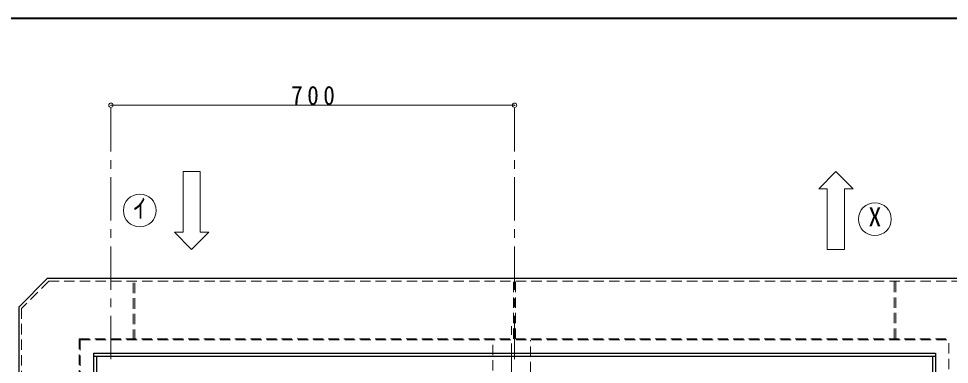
# Model space of a CAD drawing. Units: millimetres at full size, sheet at 1:15; details may follow other scales. Extents: x -3171 to 2904, y -2098 to 2117.
# Drawn here: x -2306 to -692, y 1518 to 2117 of the extents above; entities that cross this region are included whole.
import ezdxf
from ezdxf.enums import TextEntityAlignment as Align

# ---------------------------------------------------------------- set-up
doc = ezdxf.new("R2010")
doc.units = ezdxf.units.MM
doc.header["$LTSCALE"] = 15
doc.header["$PDMODE"] = 32
doc.header["$PDSIZE"] = 7.5
doc.linetypes.add('CHAIN1', pattern=[8, 5, -1, 1, -1])
doc.linetypes.add('DASHED1', pattern=[1.8, 1.2, -0.6])
doc.layers.add('0-6_補助線', color=4, linetype='Continuous', lineweight=9)
doc.styles.add('ＭＳ ゴシック', font='')
doc.styles.get('ＭＳ ゴシック').set_extended_font_data('MS Gothic')

msp = doc.modelspace()

# ---------------------------------------------------------------- linework, layer by layer
at = {"layer": '0-6_補助線', "color": 1, "lineweight": 40}
msp.add_line((2904.12, 2117.05), (-3170.88, 2117.05), dxfattribs=at)
at = {"layer": '0-6_補助線', "linetype": 'CHAIN1'}
for p, q in [((-2145.88, 1527.05), (-2145.88, 1967.05)), ((-1445.88, 1527.05), (-1445.88, 1967.05)), ((-1450.88, 1479.05), (-1450.88, 1585.05))]:
    msp.add_line(p, q, dxfattribs=at)
at = {"layer": '0-6_補助線'}
for p, q in [((-2145.88, 1967.05), (-1445.88, 1967.05)), ((-1990.88, 1747.05), (-1990.88, 1852.05)), ((-903.38, 1822.05), (-918.38, 1822.05)), ((-903.38, 1822.05), (-903.38, 1717.05)), ((-1990.88, 1747.05), (-1975.88, 1747.05))]:
    msp.add_line(p, q, dxfattribs=at)
at = {"layer": '0-6_補助線', "color": 5, "lineweight": 25}
for p, q in [((-2255.88, 1667.05), (-2305.88, 1617.05)), ((-2255.88, 1667.05), (-635.88, 1667.05)), ((-2305.88, 1617.05), (-2305.88, 697.05)), ((-2175.88, 1537.05), (-715.88, 1537.05)), ((-715.88, 1537.05), (-715.88, 777.05)), ((-2175.88, 1532.05), (-715.88, 1532.05)), ((-2170.88, 1532.05), (-2170.88, 782.05)), ((-720.88, 1532.05), (-720.88, 782.05))]:
    msp.add_line(p, q, dxfattribs=at)
at = {"layer": '0-6_補助線', "linetype": 'DASHED1'}
for p, q in [((-2253.81, 1662.05), (-2300.88, 1614.97)), ((-2253.81, 1662.05), (-637.95, 1662.05)), ((-2107.48, 1560.45), (-2107.48, 1662.05)), ((-2104.28, 1560.45), (-2104.28, 1662.05)), ((-1447.48, 1562.05), (-1447.48, 1662.05)), ((-1444.28, 1562.05), (-1444.28, 1662.05)), ((-787.48, 1562.05), (-787.48, 1662.05)), ((-784.28, 1562.05), (-784.28, 1662.05)), ((-2300.88, 1614.97), (-2300.88, 699.12)), ((-2200.88, 1562.05), (-2200.88, 752.05)), ((-2200.88, 1562.05), (-690.88, 1562.05)), ((-2199.28, 1560.45), (-2199.28, 753.65)), ((-2199.28, 1560.45), (-692.48, 1560.45)), ((-1483.38, 1507.05), (-1483.38, 1560.05)), ((-1418.38, 1504.05), (-1418.38, 1560.05)), ((-692.48, 753.65), (-692.48, 1560.45))]:
    msp.add_line(p, q, dxfattribs=at)
at = {"layer": '0-6_補助線'}
for points in [[(-1990.88, 1852.05), (-2020.88, 1852.05), (-2020.88, 1747.05)], [(-918.38, 1822.05), (-888.38, 1852.05), (-858.38, 1822.05), (-873.38, 1822.05)], [(-903.38, 1717.05), (-873.38, 1717.05), (-873.38, 1822.05)], [(-1975.88, 1747.05), (-2005.88, 1717.05), (-2035.88, 1747.05), (-2020.88, 1747.05)]]:
    msp.add_lwpolyline(points, dxfattribs=at)
at = {"layer": '0-6_補助線', "color": 5, "lineweight": 25}
msp.add_lwpolyline([(-2175.88, 1537.05), (-2175.88, 777.05), (-715.88, 777.05)], dxfattribs=at)
at = {"layer": '0-6_補助線', "color": 7, "lineweight": 18}
for centre in [(-2095.88, 1784.55), (-820.88, 1769.55)]:
    msp.add_circle(centre, 28.5, dxfattribs=at)
at = {"layer": '0-6_補助線'}
for p in [(-2145.88, 1967.05), (-1445.88, 1967.05)]:
    msp.add_point(p, dxfattribs=at)

# ---------------------------------------------------------------- texts
at = {"layer": '0-6_補助線', "color": 7, "style": 'ＭＳ ゴシック'}
for s, p in [('ｲ', (-2107.13, 1762.05)), ('X', (-832.13, 1747.05))]:
    msp.add_text(s, height=32.99, dxfattribs=at).set_placement(p, align=Align.BOTTOM_LEFT)
at = {"layer": '0-6_補助線', "color": 7, "insert": (-1833.38, 1967.05), "char_height": 32.99, "attachment_point": 7, "style": 'ＭＳ ゴシック'}
msp.add_mtext('\\T1.38;\\W0.9;700', dxfattribs=at)

doc.saveas('drawing.dxf')
